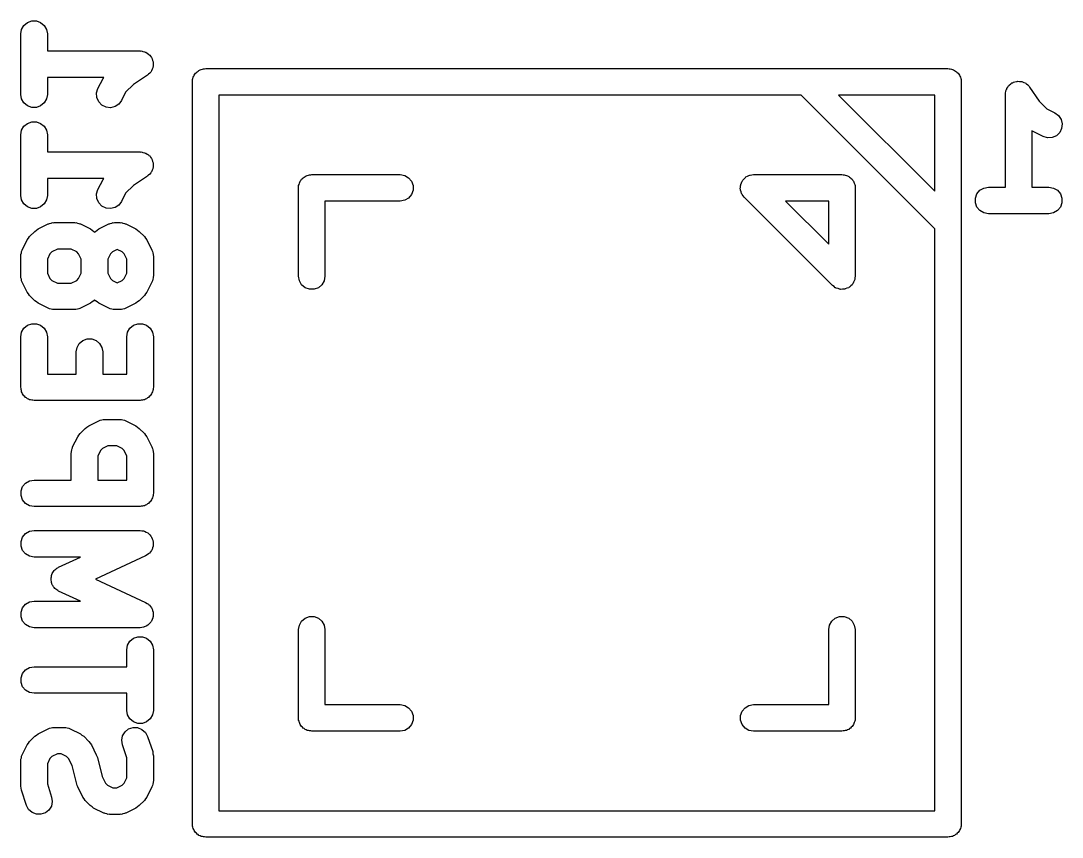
# Model space of a CAD drawing. Extents: x 100 to 214, y -112 to -50.
# Drawn here: x 110.25 to 116.15, y -88.17 to -83.55 of the extents above; entities that cross this region are included whole.
import ezdxf

# ---------------------------------------------------------------- set-up
doc = ezdxf.new("R2010")
doc.units = 0
doc.header["$MEASUREMENT"] = 0
doc.layers.add('BLACK', color=7, linetype='CONTINUOUS')

msp = doc.modelspace()

# ---------------------------------------------------------------- linework, layer by layer
at = {"layer": 'Black'}
for p, q in [((110.254, -83.6286), (110.258, -83.6029)), ((110.258, -83.6029), (110.271, -83.5804)), ((110.271, -83.5804), (110.291, -83.5636)), ((110.291, -83.5636), (110.316, -83.5547)), ((110.316, -83.5547), (110.342, -83.5547)), ((110.342, -83.5547), (110.366, -83.5636)), ((110.366, -83.5636), (110.386, -83.5804)), ((110.386, -83.5804), (110.399, -83.6029)), ((110.399, -83.6029), (110.404, -83.6286)), ((110.254, -83.9714), (110.254, -83.6286)), ((110.404, -83.6286), (110.404, -83.725)), ((110.404, -83.725), (110.929, -83.725)), ((110.929, -83.725), (110.933, -83.7257)), ((110.933, -83.7257), (110.937, -83.7255)), ((110.937, -83.7255), (110.945, -83.728)), ((110.945, -83.728), (110.954, -83.7295)), ((110.954, -83.7295), (110.958, -83.7316)), ((110.958, -83.7316), (110.962, -83.7328)), ((110.962, -83.7328), (110.969, -83.7381)), ((110.969, -83.7381), (110.977, -83.7425)), ((110.977, -83.7425), (110.979, -83.7457)), ((110.979, -83.7457), (110.983, -83.7482)), ((110.983, -83.7482), (110.988, -83.7556)), ((110.988, -83.7556), (110.994, -83.7625)), ((110.994, -83.7625), (110.995, -83.7664)), ((110.995, -83.7664), (110.997, -83.7699)), ((110.997, -83.7699), (110.999, -83.7786)), ((110.999, -83.7786), (111.002, -83.787)), ((110.991, -83.8407), (110.989, -83.8444)), ((110.994, -83.8375), (110.991, -83.8407)), ((110.997, -83.8291), (110.994, -83.8375)), ((111.001, -83.8211), (110.997, -83.8291)), ((111.002, -83.813), (111.001, -83.8169)), ((111.001, -83.8169), (111.001, -83.8211)), ((111.002, -83.787), (111.002, -83.7911)), ((111.002, -83.7911), (111.003, -83.7952)), ((111.003, -83.7952), (111.002, -83.8041)), ((111.002, -83.8041), (111.002, -83.813)), ((111.248, -83.8476), (111.252, -83.8425)), ((111.252, -83.8425), (111.257, -83.8393)), ((111.257, -83.8393), (111.262, -83.835)), ((111.262, -83.835), (111.269, -83.8328)), ((111.269, -83.8328), (111.274, -83.8295)), ((111.274, -83.8295), (111.281, -83.8284)), ((111.281, -83.8284), (111.287, -83.8261)), ((111.287, -83.8261), (111.294, -83.8261)), ((111.294, -83.8261), (111.3, -83.825)), ((111.3, -83.825), (115.5, -83.825)), ((115.5, -83.825), (115.506, -83.8261)), ((115.506, -83.8261), (115.513, -83.8261)), ((115.513, -83.8261), (115.519, -83.8284)), ((115.519, -83.8284), (115.526, -83.8295)), ((115.526, -83.8295), (115.531, -83.8328)), ((115.531, -83.8328), (115.537, -83.835)), ((115.537, -83.835), (115.543, -83.8393)), ((115.543, -83.8393), (115.548, -83.8425)), ((115.548, -83.8425), (115.552, -83.8476)), ((110.723, -83.875), (110.404, -83.875)), ((110.404, -83.875), (110.404, -83.9714)), ((110.69, -83.9379), (110.719, -83.8807)), ((110.719, -83.8807), (110.723, -83.875)), ((110.97, -83.8624), (110.891, -83.9154)), ((110.973, -83.8595), (110.97, -83.8624)), ((110.977, -83.8575), (110.973, -83.8595)), ((110.983, -83.8506), (110.977, -83.8575)), ((110.989, -83.8444), (110.983, -83.8506)), ((111.225, -83.9), (111.226, -83.8935)), ((111.225, -88.1), (111.225, -83.9)), ((111.226, -83.887), (111.228, -83.8808)), ((111.226, -83.8935), (111.226, -83.887)), ((111.228, -83.8808), (111.23, -83.8743)), ((111.23, -83.8743), (111.233, -83.8687)), ((111.233, -83.8687), (111.235, -83.8625)), ((111.235, -83.8625), (111.239, -83.8575)), ((111.239, -83.8575), (111.243, -83.8518)), ((111.243, -83.8518), (111.248, -83.8476)), ((115.552, -83.8476), (115.557, -83.8518)), ((115.557, -83.8518), (115.561, -83.8575)), ((115.561, -83.8575), (115.565, -83.8625)), ((115.565, -83.8625), (115.567, -83.8687)), ((115.567, -83.8687), (115.57, -83.8743)), ((115.57, -83.8743), (115.572, -83.8808)), ((115.572, -83.8808), (115.574, -83.887)), ((115.574, -83.887), (115.574, -83.8935)), ((115.574, -83.8935), (115.575, -83.9)), ((115.575, -83.9), (115.575, -88.1)), ((115.87, -83.9027), (115.879, -83.9006)), ((115.879, -83.9006), (115.887, -83.8976)), ((115.887, -83.8976), (115.891, -83.8976)), ((115.891, -83.8976), (115.895, -83.8966)), ((115.895, -83.8966), (115.904, -83.8976)), ((115.904, -83.8976), (115.913, -83.8976)), ((115.913, -83.8976), (115.917, -83.899)), ((115.917, -83.899), (115.921, -83.8994)), ((115.921, -83.8994), (115.929, -83.9034)), ((110.683, -83.9629), (110.69, -83.9379)), ((110.847, -83.9587), (110.824, -84.005)), ((110.891, -83.9154), (110.847, -83.9587)), ((115.825, -83.9632), (115.828, -83.9546)), ((115.828, -83.9546), (115.83, -83.9458)), ((115.83, -83.9458), (115.832, -83.9422)), ((115.832, -83.9422), (115.833, -83.9382)), ((115.833, -83.9382), (115.838, -83.931)), ((115.838, -83.931), (115.843, -83.9232)), ((115.843, -83.9232), (115.846, -83.9205)), ((115.846, -83.9205), (115.848, -83.9172)), ((115.848, -83.9172), (115.856, -83.9122)), ((115.856, -83.9122), (115.862, -83.9065)), ((115.862, -83.9065), (115.866, -83.9051)), ((115.866, -83.9051), (115.87, -83.9027)), ((115.929, -83.9034), (115.938, -83.9065)), ((115.938, -83.9065), (115.941, -83.9091)), ((115.941, -83.9091), (115.944, -83.911)), ((115.944, -83.911), (115.951, -83.9175)), ((115.951, -83.9175), (115.957, -83.9232)), ((115.957, -83.9232), (115.96, -83.9268)), ((115.96, -83.9268), (115.962, -83.9298)), ((115.962, -83.9298), (116.015, -84.0094)), ((110.258, -83.9971), (110.254, -83.9714)), ((110.271, -84.0196), (110.258, -83.9971)), ((110.291, -84.0364), (110.271, -84.0196)), ((110.386, -84.0196), (110.366, -84.0364)), ((110.399, -83.9971), (110.386, -84.0196)), ((110.404, -83.9714), (110.399, -83.9971)), ((110.684, -83.9889), (110.683, -83.9629)), ((110.695, -84.0128), (110.684, -83.9889)), ((110.712, -84.0317), (110.695, -84.0128)), ((110.824, -84.005), (110.809, -84.0259)), ((111.375, -83.975), (111.375, -88.025)), ((114.669, -83.975), (111.375, -83.975)), ((115.425, -84.7311), (114.669, -83.975)), ((114.881, -83.975), (115.425, -84.5189)), ((115.425, -83.975), (114.881, -83.975)), ((115.425, -84.5189), (115.425, -83.975)), ((115.826, -83.9673), (115.825, -83.9632)), ((115.825, -83.9714), (115.826, -83.9673)), ((115.825, -84.4964), (115.825, -83.9714)), ((116.015, -84.0094), (116.059, -84.0526)), ((110.316, -84.0453), (110.291, -84.0364)), ((110.342, -84.0453), (110.316, -84.0453)), ((110.366, -84.0364), (110.342, -84.0453)), ((110.736, -84.0433), (110.712, -84.0317)), ((110.762, -84.0463), (110.736, -84.0433)), ((110.787, -84.0402), (110.762, -84.0463)), ((110.809, -84.0259), (110.787, -84.0402)), ((116.059, -84.0526), (116.105, -84.0758)), ((116.105, -84.0758), (116.126, -84.0913)), ((110.271, -84.1518), (110.291, -84.135)), ((110.291, -84.135), (110.316, -84.1261)), ((110.316, -84.1261), (110.342, -84.1261)), ((110.342, -84.1261), (110.366, -84.135)), ((110.366, -84.135), (110.386, -84.1518)), ((116.126, -84.0913), (116.14, -84.113)), ((116.14, -84.113), (116.146, -84.1384)), ((110.254, -84.2), (110.258, -84.1743)), ((110.258, -84.1743), (110.271, -84.1518)), ((110.386, -84.1518), (110.399, -84.1743)), ((110.399, -84.1743), (110.404, -84.2)), ((115.981, -84.1814), (115.975, -84.1771)), ((115.975, -84.1771), (115.975, -84.4964)), ((116.038, -84.2099), (115.981, -84.1814)), ((116.132, -84.1875), (116.113, -84.2054)), ((116.143, -84.1642), (116.132, -84.1875)), ((116.146, -84.1384), (116.143, -84.1642)), ((110.254, -84.5429), (110.254, -84.2)), ((110.404, -84.2), (110.404, -84.2964)), ((116.063, -84.2174), (116.038, -84.2099)), ((116.089, -84.2158), (116.063, -84.2174)), ((116.113, -84.2054), (116.089, -84.2158)), ((110.404, -84.2964), (110.929, -84.2964)), ((110.929, -84.2964), (110.933, -84.2972)), ((110.933, -84.2972), (110.937, -84.2969)), ((110.937, -84.2969), (110.945, -84.2994)), ((110.945, -84.2994), (110.954, -84.301)), ((110.954, -84.301), (110.958, -84.303)), ((110.958, -84.303), (110.962, -84.3042)), ((110.962, -84.3042), (110.969, -84.3095)), ((110.969, -84.3095), (110.977, -84.314)), ((110.977, -84.314), (110.979, -84.3172)), ((110.979, -84.3172), (110.983, -84.3196)), ((110.983, -84.3196), (110.988, -84.3271)), ((110.988, -84.3271), (110.994, -84.3339)), ((110.994, -84.3339), (110.995, -84.3378)), ((110.995, -84.3378), (110.997, -84.3413)), ((110.997, -84.3413), (110.999, -84.35)), ((110.999, -84.35), (111.002, -84.3584)), ((111.002, -84.3584), (111.002, -84.3626)), ((111.002, -84.3626), (111.003, -84.3666)), ((111.003, -84.3666), (111.002, -84.3755)), ((110.973, -84.431), (110.97, -84.4338)), ((110.977, -84.4289), (110.973, -84.431)), ((110.983, -84.422), (110.977, -84.4289)), ((110.989, -84.4158), (110.983, -84.422)), ((110.991, -84.4121), (110.989, -84.4158)), ((110.994, -84.4089), (110.991, -84.4121)), ((110.997, -84.4005), (110.994, -84.4089)), ((111.001, -84.3925), (110.997, -84.4005)), ((111.002, -84.3845), (111.001, -84.3884)), ((111.001, -84.3884), (111.001, -84.3925)), ((111.002, -84.3755), (111.002, -84.3845)), ((111.869, -84.4328), (111.874, -84.4295)), ((111.874, -84.4295), (111.881, -84.4284)), ((111.881, -84.4284), (111.887, -84.4261)), ((111.887, -84.4261), (111.894, -84.4261)), ((111.894, -84.4261), (111.9, -84.425)), ((111.9, -84.425), (112.4, -84.425)), ((112.4, -84.425), (112.426, -84.4295)), ((112.426, -84.4295), (112.448, -84.4425)), ((114.366, -84.4344), (114.374, -84.4295)), ((114.374, -84.4295), (114.378, -84.429)), ((114.378, -84.429), (114.381, -84.4276)), ((114.381, -84.4276), (114.39, -84.4267)), ((114.39, -84.4267), (114.4, -84.425)), ((114.4, -84.425), (114.9, -84.425)), ((114.9, -84.425), (114.906, -84.4261)), ((114.906, -84.4261), (114.913, -84.4261)), ((114.913, -84.4261), (114.919, -84.4284)), ((114.919, -84.4284), (114.926, -84.4295)), ((114.926, -84.4295), (114.931, -84.4328)), ((110.723, -84.4464), (110.404, -84.4464)), ((110.404, -84.4464), (110.404, -84.5429)), ((110.69, -84.5093), (110.719, -84.4522)), ((110.719, -84.4522), (110.723, -84.4464)), ((110.891, -84.4869), (110.847, -84.5301)), ((110.97, -84.4338), (110.891, -84.4869)), ((111.826, -84.487), (111.828, -84.4808)), ((111.826, -84.4935), (111.826, -84.487)), ((111.828, -84.4808), (111.83, -84.4743)), ((111.83, -84.4743), (111.833, -84.4687)), ((111.833, -84.4687), (111.835, -84.4625)), ((111.835, -84.4625), (111.839, -84.4575)), ((111.839, -84.4575), (111.843, -84.4518)), ((111.843, -84.4518), (111.848, -84.4476)), ((111.848, -84.4476), (111.852, -84.4425)), ((111.852, -84.4425), (111.857, -84.4393)), ((111.857, -84.4393), (111.862, -84.435)), ((111.862, -84.435), (111.869, -84.4328)), ((112.448, -84.4425), (112.465, -84.4625)), ((112.465, -84.4625), (112.474, -84.487)), ((112.474, -84.487), (112.474, -84.513)), ((114.326, -84.487), (114.327, -84.4839)), ((114.326, -84.4968), (114.326, -84.487)), ((114.327, -84.4839), (114.328, -84.4806)), ((114.328, -84.4806), (114.332, -84.4717)), ((114.332, -84.4717), (114.335, -84.4625)), ((114.335, -84.4625), (114.337, -84.46)), ((114.337, -84.46), (114.339, -84.457)), ((114.339, -84.457), (114.345, -84.45)), ((114.345, -84.45), (114.352, -84.4425)), ((114.352, -84.4425), (114.355, -84.4409)), ((114.355, -84.4409), (114.357, -84.4386)), ((114.357, -84.4386), (114.366, -84.4344)), ((114.931, -84.4328), (114.938, -84.435)), ((114.938, -84.435), (114.943, -84.4393)), ((114.943, -84.4393), (114.948, -84.4425)), ((114.948, -84.4425), (114.952, -84.4476)), ((114.952, -84.4476), (114.957, -84.4518)), ((114.957, -84.4518), (114.961, -84.4575)), ((114.961, -84.4575), (114.965, -84.4625)), ((114.965, -84.4625), (114.967, -84.4687)), ((114.967, -84.4687), (114.97, -84.4743)), ((114.97, -84.4743), (114.972, -84.4808)), ((114.972, -84.4808), (114.974, -84.487)), ((114.974, -84.487), (114.974, -84.4935)), ((110.258, -84.5685), (110.254, -84.5429)), ((110.404, -84.5429), (110.399, -84.5685)), ((110.683, -84.5343), (110.69, -84.5093)), ((110.684, -84.5603), (110.683, -84.5343)), ((110.847, -84.5301), (110.824, -84.5764)), ((111.825, -84.5), (111.826, -84.4935)), ((111.825, -85), (111.825, -84.5)), ((112.465, -84.5375), (112.448, -84.5575)), ((112.474, -84.513), (112.465, -84.5375)), ((114.325, -84.5065), (114.326, -84.4968)), ((114.326, -84.5097), (114.325, -84.5065)), ((114.326, -84.513), (114.326, -84.5097)), ((114.329, -84.5222), (114.326, -84.513)), ((114.332, -84.5317), (114.329, -84.5222)), ((114.334, -84.5344), (114.332, -84.5317)), ((114.335, -84.5375), (114.334, -84.5344)), ((114.341, -84.545), (114.335, -84.5375)), ((114.347, -84.553), (114.341, -84.545)), ((114.974, -84.4935), (114.975, -84.5)), ((114.975, -84.5), (114.975, -85)), ((115.655, -84.5584), (115.664, -84.5339)), ((115.664, -84.5339), (115.68, -84.514)), ((115.68, -84.514), (115.703, -84.501)), ((115.703, -84.501), (115.729, -84.4964)), ((115.729, -84.4964), (115.825, -84.4964)), ((115.975, -84.4964), (116.071, -84.4964)), ((116.071, -84.4964), (116.097, -84.501)), ((116.097, -84.501), (116.12, -84.514)), ((116.12, -84.514), (116.136, -84.5339)), ((116.136, -84.5339), (116.145, -84.5584)), ((110.271, -84.5911), (110.258, -84.5685)), ((110.291, -84.6078), (110.271, -84.5911)), ((110.316, -84.6167), (110.291, -84.6078)), ((110.366, -84.6078), (110.342, -84.6167)), ((110.386, -84.5911), (110.366, -84.6078)), ((110.399, -84.5685), (110.386, -84.5911)), ((110.695, -84.5842), (110.684, -84.5603)), ((110.712, -84.6031), (110.695, -84.5842)), ((110.736, -84.6147), (110.712, -84.6031)), ((110.809, -84.5973), (110.787, -84.6117)), ((110.824, -84.5764), (110.809, -84.5973)), ((112.4, -84.575), (111.975, -84.575)), ((111.975, -84.575), (111.975, -85)), ((112.426, -84.5705), (112.4, -84.575)), ((112.448, -84.5575), (112.426, -84.5705)), ((114.847, -85.053), (114.347, -84.553)), ((114.581, -84.575), (114.825, -84.8189)), ((114.825, -84.575), (114.581, -84.575)), ((114.825, -84.8189), (114.825, -84.575)), ((115.655, -84.5845), (115.655, -84.5584)), ((115.664, -84.6089), (115.655, -84.5845)), ((115.68, -84.6289), (115.664, -84.6089)), ((116.136, -84.6089), (116.12, -84.6289)), ((116.145, -84.5845), (116.136, -84.6089)), ((116.145, -84.5584), (116.145, -84.5845)), ((110.342, -84.6167), (110.316, -84.6167)), ((110.762, -84.6177), (110.736, -84.6147)), ((110.787, -84.6117), (110.762, -84.6177)), ((115.703, -84.6419), (115.68, -84.6289)), ((115.729, -84.6464), (115.703, -84.6419)), ((116.071, -84.6464), (115.729, -84.6464)), ((116.097, -84.6419), (116.071, -84.6464)), ((116.12, -84.6289), (116.097, -84.6419)), ((110.352, -84.7329), (110.409, -84.7043)), ((110.409, -84.7043), (110.413, -84.7031)), ((110.413, -84.7031), (110.417, -84.701)), ((110.417, -84.701), (110.426, -84.6994)), ((110.426, -84.6994), (110.434, -84.6969)), ((110.434, -84.6969), (110.439, -84.6972)), ((110.439, -84.6972), (110.443, -84.6964)), ((110.443, -84.6964), (110.557, -84.6964)), ((110.557, -84.6964), (110.561, -84.6972)), ((110.561, -84.6972), (110.566, -84.6969)), ((110.566, -84.6969), (110.574, -84.6994)), ((110.574, -84.6994), (110.583, -84.701)), ((110.583, -84.701), (110.587, -84.7031)), ((110.587, -84.7031), (110.591, -84.7043)), ((110.591, -84.7043), (110.648, -84.7329)), ((110.695, -84.7329), (110.752, -84.7043)), ((110.752, -84.7043), (110.756, -84.7031)), ((110.756, -84.7031), (110.76, -84.701)), ((110.76, -84.701), (110.769, -84.6994)), ((110.769, -84.6994), (110.777, -84.6969)), ((110.777, -84.6969), (110.781, -84.6972)), ((110.781, -84.6972), (110.786, -84.6964)), ((110.786, -84.6964), (110.814, -84.6964)), ((110.814, -84.6964), (110.819, -84.6972)), ((110.819, -84.6972), (110.823, -84.6969)), ((110.823, -84.6969), (110.831, -84.6994)), ((110.831, -84.6994), (110.84, -84.701)), ((110.84, -84.701), (110.844, -84.7031)), ((110.844, -84.7031), (110.848, -84.7043)), ((110.848, -84.7043), (110.905, -84.7329)), ((110.29, -84.795), (110.297, -84.7854)), ((110.297, -84.7854), (110.304, -84.7755)), ((110.304, -84.7755), (110.333, -84.747)), ((110.333, -84.747), (110.343, -84.7401)), ((110.343, -84.7401), (110.352, -84.7329)), ((110.648, -84.7329), (110.657, -84.7401)), ((110.657, -84.7401), (110.667, -84.747)), ((110.667, -84.747), (110.671, -84.7511)), ((110.671, -84.7511), (110.676, -84.747)), ((110.676, -84.747), (110.685, -84.7401)), ((110.685, -84.7401), (110.695, -84.7329)), ((110.905, -84.7329), (110.915, -84.7401)), ((110.915, -84.7401), (110.924, -84.747)), ((110.924, -84.747), (110.953, -84.7755)), ((110.953, -84.7755), (110.96, -84.7854)), ((110.96, -84.7854), (110.967, -84.795)), ((115.425, -88.025), (115.425, -84.7311)), ((110.261, -84.8522), (110.29, -84.795)), ((110.967, -84.795), (110.996, -84.8522)), ((110.254, -84.8771), (110.257, -84.8687)), ((110.254, -84.8815), (110.254, -84.8771)), ((110.254, -84.8857), (110.254, -84.8815)), ((110.254, -85), (110.254, -84.8857)), ((110.257, -84.8687), (110.258, -84.8601)), ((110.258, -84.8601), (110.26, -84.8563)), ((110.26, -84.8563), (110.261, -84.8522)), ((110.419, -84.873), (110.404, -84.9034)), ((110.404, -84.9034), (110.404, -84.9823)), ((110.43, -84.8616), (110.419, -84.873)), ((110.461, -84.8464), (110.43, -84.8616)), ((110.539, -84.8464), (110.461, -84.8464)), ((110.57, -84.8616), (110.539, -84.8464)), ((110.581, -84.873), (110.57, -84.8616)), ((110.596, -84.9034), (110.581, -84.873)), ((110.596, -84.9823), (110.596, -84.9034)), ((110.762, -84.873), (110.746, -84.9034)), ((110.746, -84.9034), (110.746, -84.9823)), ((110.773, -84.8616), (110.762, -84.873)), ((110.8, -84.8481), (110.773, -84.8616)), ((110.827, -84.8616), (110.8, -84.8481)), ((110.838, -84.873), (110.827, -84.8616)), ((110.854, -84.9034), (110.838, -84.873)), ((110.854, -84.9823), (110.854, -84.9034)), ((110.996, -84.8522), (110.997, -84.8563)), ((110.997, -84.8563), (110.999, -84.8601)), ((110.999, -84.8601), (111.001, -84.8687)), ((111.001, -84.8687), (111.003, -84.8771)), ((111.003, -84.8771), (111.003, -84.8815)), ((111.003, -84.8815), (111.004, -84.8857)), ((111.004, -84.8857), (111.004, -85)), ((110.254, -85.0043), (110.254, -85)), ((110.254, -85.0086), (110.254, -85.0043)), ((110.257, -85.017), (110.254, -85.0086)), ((110.258, -85.0257), (110.257, -85.017)), ((110.404, -84.9823), (110.419, -85.0127)), ((110.419, -85.0127), (110.43, -85.0241)), ((110.57, -85.0241), (110.581, -85.0127)), ((110.581, -85.0127), (110.596, -84.9823)), ((110.746, -84.9823), (110.762, -85.0127)), ((110.762, -85.0127), (110.773, -85.0241)), ((110.827, -85.0241), (110.838, -85.0127)), ((110.838, -85.0127), (110.854, -84.9823)), ((111.001, -85.017), (110.999, -85.0257)), ((111.003, -85.0086), (111.001, -85.017)), ((111.004, -85), (111.003, -85.0043)), ((111.003, -85.0043), (111.003, -85.0086)), ((111.83, -85.0257), (111.825, -85)), ((111.975, -85), (111.97, -85.0257)), ((114.972, -85.0194), (114.971, -85.0224)), ((114.973, -85.0096), (114.972, -85.0194)), ((114.975, -85), (114.973, -85.0096)), ((110.26, -85.0294), (110.258, -85.0257)), ((110.261, -85.0335), (110.26, -85.0294)), ((110.29, -85.0907), (110.261, -85.0335)), ((110.43, -85.0241), (110.461, -85.0393)), ((110.461, -85.0393), (110.539, -85.0393)), ((110.539, -85.0393), (110.57, -85.0241)), ((110.773, -85.0241), (110.8, -85.0376)), ((110.8, -85.0376), (110.827, -85.0241)), ((110.996, -85.0335), (110.967, -85.0907)), ((110.997, -85.0294), (110.996, -85.0335)), ((110.999, -85.0257), (110.997, -85.0294)), ((111.843, -85.0482), (111.83, -85.0257)), ((111.862, -85.065), (111.843, -85.0482)), ((111.887, -85.0739), (111.862, -85.065)), ((111.913, -85.0739), (111.887, -85.0739)), ((111.938, -85.065), (111.913, -85.0739)), ((111.957, -85.0482), (111.938, -85.065)), ((111.97, -85.0257), (111.957, -85.0482)), ((114.855, -85.0587), (114.847, -85.053)), ((114.862, -85.065), (114.855, -85.0587)), ((114.866, -85.0661), (114.862, -85.065)), ((114.868, -85.068), (114.866, -85.0661)), ((114.878, -85.0705), (114.868, -85.068)), ((114.887, -85.0739), (114.878, -85.0705)), ((114.89, -85.0739), (114.887, -85.0739)), ((114.893, -85.0747), (114.89, -85.0739)), ((114.903, -85.0739), (114.893, -85.0747)), ((114.913, -85.0739), (114.903, -85.0739)), ((114.916, -85.0727), (114.913, -85.0739)), ((114.919, -85.0724), (114.916, -85.0727)), ((114.928, -85.0683), (114.919, -85.0724)), ((114.938, -85.065), (114.928, -85.0683)), ((114.94, -85.0628), (114.938, -85.065)), ((114.943, -85.0614), (114.94, -85.0628)), ((114.95, -85.0545), (114.943, -85.0614)), ((114.957, -85.0482), (114.95, -85.0545)), ((114.959, -85.0454), (114.957, -85.0482)), ((114.961, -85.043), (114.959, -85.0454)), ((114.966, -85.0341), (114.961, -85.043)), ((114.97, -85.0257), (114.966, -85.0341)), ((114.971, -85.0224), (114.97, -85.0257)), ((110.297, -85.1003), (110.29, -85.0907)), ((110.304, -85.1102), (110.297, -85.1003)), ((110.333, -85.1387), (110.304, -85.1102)), ((110.343, -85.1456), (110.333, -85.1387)), ((110.667, -85.1387), (110.657, -85.1456)), ((110.671, -85.1346), (110.667, -85.1387)), ((110.676, -85.1387), (110.671, -85.1346)), ((110.685, -85.1456), (110.676, -85.1387)), ((110.924, -85.1387), (110.915, -85.1456)), ((110.953, -85.1102), (110.924, -85.1387)), ((110.96, -85.1003), (110.953, -85.1102)), ((110.967, -85.0907), (110.96, -85.1003)), ((110.352, -85.1528), (110.343, -85.1456)), ((110.409, -85.1814), (110.352, -85.1528)), ((110.413, -85.1826), (110.409, -85.1814)), ((110.417, -85.1848), (110.413, -85.1826)), ((110.426, -85.1863), (110.417, -85.1848)), ((110.434, -85.1888), (110.426, -85.1863)), ((110.439, -85.1885), (110.434, -85.1888)), ((110.443, -85.1893), (110.439, -85.1885)), ((110.557, -85.1893), (110.443, -85.1893)), ((110.561, -85.1885), (110.557, -85.1893)), ((110.566, -85.1888), (110.561, -85.1885)), ((110.574, -85.1863), (110.566, -85.1888)), ((110.583, -85.1848), (110.574, -85.1863)), ((110.587, -85.1826), (110.583, -85.1848)), ((110.591, -85.1814), (110.587, -85.1826)), ((110.648, -85.1528), (110.591, -85.1814)), ((110.657, -85.1456), (110.648, -85.1528)), ((110.695, -85.1528), (110.685, -85.1456)), ((110.752, -85.1814), (110.695, -85.1528)), ((110.756, -85.1826), (110.752, -85.1814)), ((110.76, -85.1848), (110.756, -85.1826)), ((110.769, -85.1863), (110.76, -85.1848)), ((110.777, -85.1888), (110.769, -85.1863)), ((110.781, -85.1885), (110.777, -85.1888)), ((110.786, -85.1893), (110.781, -85.1885)), ((110.814, -85.1893), (110.786, -85.1893)), ((110.819, -85.1885), (110.814, -85.1893)), ((110.823, -85.1888), (110.819, -85.1885)), ((110.831, -85.1863), (110.823, -85.1888)), ((110.84, -85.1848), (110.831, -85.1863)), ((110.844, -85.1826), (110.84, -85.1848)), ((110.848, -85.1814), (110.844, -85.1826)), ((110.905, -85.1528), (110.848, -85.1814)), ((110.915, -85.1456), (110.905, -85.1528)), ((110.258, -85.3172), (110.271, -85.2946)), ((110.271, -85.2946), (110.291, -85.2779)), ((110.291, -85.2779), (110.316, -85.269)), ((110.316, -85.269), (110.342, -85.269)), ((110.342, -85.269), (110.366, -85.2779)), ((110.366, -85.2779), (110.386, -85.2946)), ((110.386, -85.2946), (110.399, -85.3172)), ((110.858, -85.3172), (110.871, -85.2946)), ((110.871, -85.2946), (110.891, -85.2779)), ((110.891, -85.2779), (110.916, -85.269)), ((110.916, -85.269), (110.942, -85.269)), ((110.942, -85.269), (110.966, -85.2779)), ((110.966, -85.2779), (110.986, -85.2946)), ((110.986, -85.2946), (110.999, -85.3172)), ((110.254, -85.3429), (110.258, -85.3172)), ((110.254, -85.6286), (110.254, -85.3429)), ((110.399, -85.3172), (110.404, -85.3429)), ((110.404, -85.3429), (110.404, -85.5536)), ((110.585, -85.3804), (110.605, -85.3636)), ((110.605, -85.3636), (110.63, -85.3547)), ((110.63, -85.3547), (110.656, -85.3547)), ((110.656, -85.3547), (110.68, -85.3636)), ((110.68, -85.3636), (110.7, -85.3804)), ((110.854, -85.3429), (110.858, -85.3172)), ((110.854, -85.5536), (110.854, -85.3429)), ((110.999, -85.3172), (111.004, -85.3429)), ((111.004, -85.3429), (111.004, -85.6286)), ((110.568, -85.4286), (110.572, -85.4029)), ((110.568, -85.5536), (110.568, -85.4286)), ((110.572, -85.4029), (110.585, -85.3804)), ((110.7, -85.3804), (110.713, -85.4029)), ((110.713, -85.4029), (110.718, -85.4286)), ((110.718, -85.4286), (110.718, -85.5536)), ((110.404, -85.5536), (110.568, -85.5536)), ((110.718, -85.5536), (110.854, -85.5536)), ((110.255, -85.635), (110.254, -85.6286)), ((110.255, -85.6416), (110.255, -85.635)), ((110.257, -85.6478), (110.255, -85.6416)), ((110.258, -85.6542), (110.257, -85.6478)), ((110.261, -85.6599), (110.258, -85.6542)), ((110.264, -85.6661), (110.261, -85.6599)), ((110.268, -85.6711), (110.264, -85.6661)), ((110.994, -85.6661), (110.989, -85.6711)), ((110.996, -85.6599), (110.994, -85.6661)), ((110.999, -85.6542), (110.996, -85.6599)), ((111, -85.6478), (110.999, -85.6542)), ((111.002, -85.6416), (111, -85.6478)), ((111.004, -85.6286), (111.002, -85.635)), ((111.002, -85.635), (111.002, -85.6416)), ((110.271, -85.6768), (110.268, -85.6711)), ((110.276, -85.681), (110.271, -85.6768)), ((110.28, -85.686), (110.276, -85.681)), ((110.286, -85.6893), (110.28, -85.686)), ((110.291, -85.6935), (110.286, -85.6893)), ((110.297, -85.6958), (110.291, -85.6935)), ((110.303, -85.699), (110.297, -85.6958)), ((110.309, -85.7002), (110.303, -85.699)), ((110.316, -85.7024), (110.309, -85.7002)), ((110.322, -85.7024), (110.316, -85.7024)), ((110.329, -85.7036), (110.322, -85.7024)), ((110.929, -85.7036), (110.329, -85.7036)), ((110.935, -85.7024), (110.929, -85.7036)), ((110.942, -85.7024), (110.935, -85.7024)), ((110.948, -85.7002), (110.942, -85.7024)), ((110.954, -85.699), (110.948, -85.7002)), ((110.96, -85.6958), (110.954, -85.699)), ((110.966, -85.6935), (110.96, -85.6958)), ((110.971, -85.6893), (110.966, -85.6935)), ((110.977, -85.686), (110.971, -85.6893)), ((110.981, -85.681), (110.977, -85.686)), ((110.986, -85.6768), (110.981, -85.681)), ((110.989, -85.6711), (110.986, -85.6768)), ((110.638, -85.8472), (110.695, -85.8186)), ((110.695, -85.8186), (110.699, -85.8174)), ((110.699, -85.8174), (110.703, -85.8152)), ((110.703, -85.8152), (110.712, -85.8137)), ((110.712, -85.8137), (110.72, -85.8112)), ((110.72, -85.8112), (110.724, -85.8115)), ((110.724, -85.8115), (110.729, -85.8107)), ((110.729, -85.8107), (110.814, -85.8107)), ((110.814, -85.8107), (110.819, -85.8115)), ((110.819, -85.8115), (110.823, -85.8112)), ((110.823, -85.8112), (110.831, -85.8137)), ((110.831, -85.8137), (110.84, -85.8152)), ((110.84, -85.8152), (110.844, -85.8174)), ((110.844, -85.8174), (110.848, -85.8186)), ((110.848, -85.8186), (110.905, -85.8472)), ((110.576, -85.9093), (110.583, -85.8997)), ((110.583, -85.8997), (110.59, -85.8898)), ((110.59, -85.8898), (110.618, -85.8613)), ((110.618, -85.8613), (110.628, -85.8544)), ((110.628, -85.8544), (110.638, -85.8472)), ((110.905, -85.8472), (110.915, -85.8544)), ((110.915, -85.8544), (110.924, -85.8613)), ((110.924, -85.8613), (110.953, -85.8898)), ((110.953, -85.8898), (110.96, -85.8997)), ((110.96, -85.8997), (110.967, -85.9093)), ((110.547, -85.9665), (110.576, -85.9093)), ((110.746, -85.9607), (110.716, -85.9759)), ((110.797, -85.9607), (110.746, -85.9607)), ((110.827, -85.9759), (110.797, -85.9607)), ((110.967, -85.9093), (110.996, -85.9665)), ((110.539, -86), (110.54, -85.9957)), ((110.539, -86.1536), (110.539, -86)), ((110.54, -85.9914), (110.542, -85.983)), ((110.54, -85.9957), (110.54, -85.9914)), ((110.542, -85.983), (110.544, -85.9743)), ((110.544, -85.9743), (110.546, -85.9706)), ((110.546, -85.9706), (110.547, -85.9665)), ((110.704, -85.9873), (110.689, -86.0177)), ((110.689, -86.0177), (110.689, -86.1536)), ((110.716, -85.9759), (110.704, -85.9873)), ((110.838, -85.9873), (110.827, -85.9759)), ((110.854, -86.0177), (110.838, -85.9873)), ((110.854, -86.1536), (110.854, -86.0177)), ((110.996, -85.9665), (110.997, -85.9706)), ((110.997, -85.9706), (110.999, -85.9743)), ((110.999, -85.9743), (111.001, -85.983)), ((111.001, -85.983), (111.003, -85.9914)), ((111.003, -85.9914), (111.003, -85.9957)), ((111.003, -85.9957), (111.004, -86)), ((111.004, -86), (111.004, -86.2286)), ((110.255, -86.2155), (110.264, -86.1911)), ((110.264, -86.1911), (110.28, -86.1711)), ((110.28, -86.1711), (110.303, -86.1581)), ((110.303, -86.1581), (110.329, -86.1536)), ((110.329, -86.1536), (110.539, -86.1536)), ((110.689, -86.1536), (110.854, -86.1536)), ((110.255, -86.2416), (110.255, -86.2155)), ((110.264, -86.2661), (110.255, -86.2416)), ((110.999, -86.2542), (110.996, -86.2599)), ((111, -86.2478), (110.999, -86.2542)), ((111.002, -86.2416), (111, -86.2478)), ((111.004, -86.2286), (111.002, -86.235)), ((111.002, -86.235), (111.002, -86.2416)), ((110.28, -86.286), (110.264, -86.2661)), ((110.303, -86.299), (110.28, -86.286)), ((110.329, -86.3036), (110.303, -86.299)), ((110.929, -86.3036), (110.329, -86.3036)), ((110.935, -86.3024), (110.929, -86.3036)), ((110.942, -86.3024), (110.935, -86.3024)), ((110.948, -86.3002), (110.942, -86.3024)), ((110.954, -86.299), (110.948, -86.3002)), ((110.96, -86.2958), (110.954, -86.299)), ((110.966, -86.2935), (110.96, -86.2958)), ((110.971, -86.2893), (110.966, -86.2935)), ((110.977, -86.286), (110.971, -86.2893)), ((110.981, -86.281), (110.977, -86.286)), ((110.986, -86.2768), (110.981, -86.281)), ((110.989, -86.2711), (110.986, -86.2768)), ((110.994, -86.2661), (110.989, -86.2711)), ((110.996, -86.2599), (110.994, -86.2661)), ((110.255, -86.5013), (110.264, -86.4768)), ((110.264, -86.4768), (110.28, -86.4568)), ((110.28, -86.4568), (110.303, -86.4438)), ((110.303, -86.4438), (110.329, -86.4393)), ((110.329, -86.4393), (110.929, -86.4393)), ((110.929, -86.4393), (110.938, -86.441)), ((110.938, -86.441), (110.948, -86.4418)), ((110.948, -86.4418), (110.951, -86.4432)), ((110.951, -86.4432), (110.954, -86.4438)), ((110.954, -86.4438), (110.963, -86.4487)), ((110.963, -86.4487), (110.972, -86.4528)), ((110.972, -86.4528), (110.974, -86.4552)), ((110.974, -86.4552), (110.977, -86.4568)), ((110.977, -86.4568), (110.983, -86.4643)), ((110.983, -86.4643), (110.99, -86.4712)), ((110.99, -86.4712), (110.991, -86.4742)), ((110.991, -86.4742), (110.994, -86.4768)), ((110.994, -86.4768), (110.997, -86.486)), ((110.997, -86.486), (111.001, -86.4949)), ((110.255, -86.5273), (110.255, -86.5013)), ((110.264, -86.5518), (110.255, -86.5273)), ((110.28, -86.5717), (110.264, -86.5518)), ((110.994, -86.5518), (110.987, -86.5593)), ((110.995, -86.5487), (110.994, -86.5518)), ((110.997, -86.546), (110.995, -86.5487)), ((110.999, -86.5365), (110.997, -86.546)), ((111.002, -86.5273), (110.999, -86.5365)), ((111.001, -86.4949), (111.001, -86.4981)), ((111.001, -86.4981), (111.002, -86.5013)), ((111.002, -86.5013), (111.002, -86.511)), ((111.002, -86.511), (111.003, -86.5208)), ((111.003, -86.5208), (111.002, -86.524)), ((111.002, -86.524), (111.002, -86.5273)), ((110.303, -86.5848), (110.28, -86.5717)), ((110.329, -86.5893), (110.303, -86.5848)), ((110.591, -86.5893), (110.329, -86.5893)), ((110.468, -86.6463), (110.591, -86.5893)), ((110.96, -86.5822), (110.677, -86.7143)), ((110.968, -86.5766), (110.96, -86.5822)), ((110.977, -86.5717), (110.968, -86.5766)), ((110.979, -86.5692), (110.977, -86.5717)), ((110.982, -86.5673), (110.979, -86.5692)), ((110.987, -86.5593), (110.982, -86.5673)), ((110.436, -86.6772), (110.439, -86.6712)), ((110.439, -86.6712), (110.443, -86.6666)), ((110.443, -86.6666), (110.447, -86.6613)), ((110.447, -86.6613), (110.452, -86.6575)), ((110.452, -86.6575), (110.457, -86.6528)), ((110.457, -86.6528), (110.463, -86.6501)), ((110.463, -86.6501), (110.468, -86.6463)), ((110.425, -86.7078), (110.427, -86.7014)), ((110.426, -86.7143), (110.425, -86.7078)), ((110.425, -86.7208), (110.426, -86.7143)), ((110.427, -86.7272), (110.425, -86.7208)), ((110.427, -86.7014), (110.428, -86.6949)), ((110.428, -86.7337), (110.427, -86.7272)), ((110.428, -86.6949), (110.43, -86.6889)), ((110.43, -86.6889), (110.432, -86.6826)), ((110.432, -86.6826), (110.436, -86.6772)), ((110.677, -86.7143), (110.96, -86.8463)), ((110.43, -86.7396), (110.428, -86.7337)), ((110.432, -86.746), (110.43, -86.7396)), ((110.436, -86.7514), (110.432, -86.746)), ((110.439, -86.7573), (110.436, -86.7514)), ((110.443, -86.7619), (110.439, -86.7573)), ((110.447, -86.7673), (110.443, -86.7619)), ((110.452, -86.7711), (110.447, -86.7673)), ((110.457, -86.7757), (110.452, -86.7711)), ((110.463, -86.7785), (110.457, -86.7757)), ((110.468, -86.7822), (110.463, -86.7785)), ((110.591, -86.8393), (110.468, -86.7822)), ((110.28, -86.8568), (110.303, -86.8438)), ((110.303, -86.8438), (110.329, -86.8393)), ((110.329, -86.8393), (110.591, -86.8393)), ((110.96, -86.8463), (110.968, -86.8519)), ((110.255, -86.9013), (110.264, -86.8768)), ((110.255, -86.9273), (110.255, -86.9013)), ((110.264, -86.8768), (110.28, -86.8568)), ((110.968, -86.8519), (110.977, -86.8568)), ((110.977, -86.8568), (110.979, -86.8594)), ((110.979, -86.8594), (110.982, -86.8613)), ((110.982, -86.8613), (110.987, -86.8693)), ((110.987, -86.8693), (110.994, -86.8768)), ((110.994, -86.8768), (110.995, -86.8799)), ((110.995, -86.8799), (110.997, -86.8826)), ((110.997, -86.8826), (110.999, -86.8921)), ((110.999, -86.8921), (111.002, -86.9013)), ((111.002, -86.9013), (111.002, -86.9046)), ((111.002, -86.9046), (111.003, -86.9078)), ((110.264, -86.9518), (110.255, -86.9273)), ((110.28, -86.9717), (110.264, -86.9518)), ((110.983, -86.9642), (110.977, -86.9717)), ((110.99, -86.9573), (110.983, -86.9642)), ((110.991, -86.9543), (110.99, -86.9573)), ((110.994, -86.9518), (110.991, -86.9543)), ((110.997, -86.9426), (110.994, -86.9518)), ((111.001, -86.9337), (110.997, -86.9426)), ((111.002, -86.9273), (111.001, -86.9304)), ((111.001, -86.9304), (111.001, -86.9337)), ((111.003, -86.9078), (111.002, -86.9175)), ((111.002, -86.9175), (111.002, -86.9273)), ((111.83, -86.9743), (111.843, -86.9518)), ((111.843, -86.9518), (111.862, -86.935)), ((111.862, -86.935), (111.887, -86.9261)), ((111.887, -86.9261), (111.913, -86.9261)), ((111.913, -86.9261), (111.938, -86.935)), ((111.938, -86.935), (111.957, -86.9518)), ((111.957, -86.9518), (111.97, -86.9743)), ((114.83, -86.9743), (114.843, -86.9518)), ((114.843, -86.9518), (114.862, -86.935)), ((114.862, -86.935), (114.887, -86.9261)), ((114.887, -86.9261), (114.913, -86.9261)), ((114.913, -86.9261), (114.938, -86.935)), ((114.938, -86.935), (114.957, -86.9518)), ((114.957, -86.9518), (114.97, -86.9743)), ((110.303, -86.9848), (110.28, -86.9717)), ((110.329, -86.9893), (110.303, -86.9848)), ((110.929, -86.9893), (110.329, -86.9893)), ((110.938, -86.9876), (110.929, -86.9893)), ((110.948, -86.9867), (110.938, -86.9876)), ((110.951, -86.9853), (110.948, -86.9867)), ((110.954, -86.9848), (110.951, -86.9853)), ((110.963, -86.9799), (110.954, -86.9848)), ((110.972, -86.9757), (110.963, -86.9799)), ((110.974, -86.9734), (110.972, -86.9757)), ((110.977, -86.9717), (110.974, -86.9734)), ((111.825, -87), (111.83, -86.9743)), ((111.825, -87.5), (111.825, -87)), ((111.97, -86.9743), (111.975, -87)), ((111.975, -87), (111.975, -87.425)), ((114.825, -87), (114.83, -86.9743)), ((114.825, -87.425), (114.825, -87)), ((114.97, -86.9743), (114.975, -87)), ((114.975, -87), (114.975, -87.5)), ((110.858, -87.0886), (110.871, -87.0661)), ((110.871, -87.0661), (110.891, -87.0493)), ((110.891, -87.0493), (110.916, -87.0404)), ((110.916, -87.0404), (110.942, -87.0404)), ((110.942, -87.0404), (110.966, -87.0493)), ((110.966, -87.0493), (110.986, -87.0661)), ((110.986, -87.0661), (110.999, -87.0886)), ((110.854, -87.1143), (110.858, -87.0886)), ((110.854, -87.2107), (110.854, -87.1143)), ((110.999, -87.0886), (111.004, -87.1143)), ((111.004, -87.1143), (111.004, -87.4571)), ((110.255, -87.2727), (110.264, -87.2482)), ((110.264, -87.2482), (110.28, -87.2283)), ((110.28, -87.2283), (110.303, -87.2152)), ((110.303, -87.2152), (110.329, -87.2107)), ((110.329, -87.2107), (110.854, -87.2107)), ((110.255, -87.2987), (110.255, -87.2727)), ((110.264, -87.3232), (110.255, -87.2987)), ((110.28, -87.3432), (110.264, -87.3232)), ((110.303, -87.3562), (110.28, -87.3432)), ((110.329, -87.3607), (110.303, -87.3562)), ((110.854, -87.3607), (110.329, -87.3607)), ((110.854, -87.4571), (110.854, -87.3607)), ((111.975, -87.425), (112.4, -87.425)), ((112.4, -87.425), (112.426, -87.4295)), ((112.426, -87.4295), (112.448, -87.4425)), ((114.352, -87.4425), (114.374, -87.4295)), ((114.374, -87.4295), (114.4, -87.425)), ((114.4, -87.425), (114.825, -87.425)), ((110.858, -87.4828), (110.854, -87.4571)), ((110.871, -87.5054), (110.858, -87.4828)), ((110.999, -87.4828), (110.986, -87.5054)), ((111.004, -87.4571), (110.999, -87.4828)), ((112.448, -87.4425), (112.465, -87.4625)), ((112.465, -87.4625), (112.474, -87.487)), ((112.474, -87.487), (112.474, -87.513)), ((114.326, -87.487), (114.335, -87.4625)), ((114.326, -87.513), (114.326, -87.487)), ((114.335, -87.4625), (114.352, -87.4425)), ((110.426, -87.5566), (110.434, -87.5541)), ((110.434, -87.5541), (110.439, -87.5543)), ((110.439, -87.5543), (110.443, -87.5536)), ((110.443, -87.5536), (110.5, -87.5536)), ((110.5, -87.5536), (110.504, -87.5543)), ((110.504, -87.5543), (110.509, -87.5541)), ((110.509, -87.5541), (110.517, -87.5566)), ((110.864, -87.5626), (110.889, -87.5544)), ((110.891, -87.5221), (110.871, -87.5054)), ((110.889, -87.5544), (110.915, -87.5551)), ((110.916, -87.531), (110.891, -87.5221)), ((110.915, -87.5551), (110.939, -87.5647)), ((110.942, -87.531), (110.916, -87.531)), ((110.966, -87.5221), (110.942, -87.531)), ((110.986, -87.5054), (110.966, -87.5221)), ((111.826, -87.5065), (111.825, -87.5)), ((111.826, -87.513), (111.826, -87.5065)), ((111.828, -87.5192), (111.826, -87.513)), ((111.83, -87.5257), (111.828, -87.5192)), ((111.833, -87.5313), (111.83, -87.5257)), ((111.835, -87.5375), (111.833, -87.5313)), ((111.839, -87.5425), (111.835, -87.5375)), ((111.843, -87.5482), (111.839, -87.5425)), ((111.848, -87.5524), (111.843, -87.5482)), ((111.852, -87.5575), (111.848, -87.5524)), ((112.465, -87.5375), (112.448, -87.5575)), ((112.474, -87.513), (112.465, -87.5375)), ((114.335, -87.5375), (114.326, -87.513)), ((114.352, -87.5575), (114.335, -87.5375)), ((114.952, -87.5524), (114.948, -87.5575)), ((114.957, -87.5482), (114.952, -87.5524)), ((114.961, -87.5425), (114.957, -87.5482)), ((114.965, -87.5375), (114.961, -87.5425)), ((114.967, -87.5313), (114.965, -87.5375)), ((114.97, -87.5257), (114.967, -87.5313)), ((114.972, -87.5192), (114.97, -87.5257)), ((114.974, -87.513), (114.972, -87.5192)), ((114.975, -87.5), (114.974, -87.5065)), ((114.974, -87.5065), (114.974, -87.513)), ((110.304, -87.6327), (110.333, -87.6041)), ((110.333, -87.6041), (110.343, -87.5972)), ((110.343, -87.5972), (110.352, -87.5901)), ((110.352, -87.5901), (110.409, -87.5615)), ((110.409, -87.5615), (110.413, -87.5603)), ((110.413, -87.5603), (110.417, -87.5581)), ((110.417, -87.5581), (110.426, -87.5566)), ((110.517, -87.5566), (110.526, -87.5581)), ((110.526, -87.5581), (110.529, -87.5603)), ((110.529, -87.5603), (110.534, -87.5615)), ((110.534, -87.5615), (110.591, -87.5901)), ((110.591, -87.5901), (110.6, -87.5972)), ((110.6, -87.5972), (110.61, -87.6041)), ((110.61, -87.6041), (110.639, -87.6327)), ((110.825, -87.6265), (110.83, -87.601)), ((110.83, -87.601), (110.844, -87.5788)), ((110.844, -87.5788), (110.864, -87.5626)), ((110.939, -87.5647), (110.959, -87.5819)), ((110.959, -87.5819), (110.971, -87.6049)), ((110.971, -87.6049), (111, -87.6906)), ((111.857, -87.5607), (111.852, -87.5575)), ((111.862, -87.565), (111.857, -87.5607)), ((111.869, -87.5672), (111.862, -87.565)), ((111.874, -87.5705), (111.869, -87.5672)), ((111.881, -87.5716), (111.874, -87.5705)), ((111.887, -87.5739), (111.881, -87.5716)), ((111.894, -87.5739), (111.887, -87.5739)), ((111.9, -87.575), (111.894, -87.5739)), ((112.4, -87.575), (111.9, -87.575)), ((112.426, -87.5705), (112.4, -87.575)), ((112.448, -87.5575), (112.426, -87.5705)), ((114.374, -87.5705), (114.352, -87.5575)), ((114.4, -87.575), (114.374, -87.5705)), ((114.9, -87.575), (114.4, -87.575)), ((114.906, -87.5739), (114.9, -87.575)), ((114.913, -87.5739), (114.906, -87.5739)), ((114.919, -87.5716), (114.913, -87.5739)), ((114.926, -87.5705), (114.919, -87.5716)), ((114.931, -87.5672), (114.926, -87.5705)), ((114.938, -87.565), (114.931, -87.5672)), ((114.943, -87.5607), (114.938, -87.565)), ((114.948, -87.5575), (114.943, -87.5607)), ((110.261, -87.7093), (110.29, -87.6522)), ((110.29, -87.6522), (110.297, -87.6425)), ((110.297, -87.6425), (110.304, -87.6327)), ((110.639, -87.6327), (110.646, -87.6425)), ((110.646, -87.6425), (110.653, -87.6522)), ((110.653, -87.6522), (110.681, -87.7093)), ((110.829, -87.6523), (110.825, -87.6265)), ((110.854, -87.7265), (110.829, -87.6523)), ((110.254, -87.7343), (110.257, -87.7259)), ((110.257, -87.7259), (110.258, -87.7172)), ((110.258, -87.7172), (110.26, -87.7135)), ((110.26, -87.7135), (110.261, -87.7093)), ((110.419, -87.7301), (110.404, -87.7606)), ((110.43, -87.7188), (110.419, -87.7301)), ((110.461, -87.7036), (110.43, -87.7188)), ((110.482, -87.7036), (110.461, -87.7036)), ((110.513, -87.7188), (110.482, -87.7036)), ((110.524, -87.7301), (110.513, -87.7188)), ((110.544, -87.769), (110.524, -87.7301)), ((110.681, -87.7093), (110.684, -87.7172)), ((110.684, -87.7172), (110.687, -87.7247)), ((110.687, -87.7247), (110.714, -87.831)), ((110.854, -87.8394), (110.854, -87.7265)), ((111, -87.6906), (111.001, -87.7024)), ((111.001, -87.7024), (111.004, -87.7143)), ((111.004, -87.7143), (111.004, -87.8571)), ((110.254, -87.7386), (110.254, -87.7343)), ((110.254, -87.7429), (110.254, -87.7386)), ((110.254, -87.8857), (110.254, -87.7429)), ((110.404, -87.7606), (110.404, -87.8735)), ((110.57, -87.8753), (110.544, -87.769)), ((110.714, -87.831), (110.733, -87.8699)), ((110.838, -87.8699), (110.854, -87.8394)), ((110.256, -87.8976), (110.254, -87.8857)), ((110.257, -87.9094), (110.256, -87.8976)), ((110.404, -87.8735), (110.428, -87.9477)), ((110.573, -87.8828), (110.57, -87.8753)), ((110.576, -87.8907), (110.573, -87.8828)), ((110.604, -87.9478), (110.576, -87.8907)), ((110.733, -87.8699), (110.744, -87.8812)), ((110.744, -87.8812), (110.775, -87.8964)), ((110.775, -87.8964), (110.797, -87.8964)), ((110.797, -87.8964), (110.827, -87.8812)), ((110.827, -87.8812), (110.838, -87.8699)), ((110.996, -87.8907), (110.967, -87.9478)), ((110.997, -87.8865), (110.996, -87.8907)), ((110.999, -87.8828), (110.997, -87.8865)), ((111.001, -87.8741), (110.999, -87.8828)), ((111.003, -87.8657), (111.001, -87.8741)), ((111.004, -87.8571), (111.003, -87.8614)), ((111.003, -87.8614), (111.003, -87.8657)), ((110.286, -87.9951), (110.257, -87.9094)), ((110.428, -87.9477), (110.432, -87.9735)), ((110.612, -87.9575), (110.604, -87.9478)), ((110.618, -87.9673), (110.612, -87.9575)), ((110.647, -87.9959), (110.618, -87.9673)), ((110.953, -87.9673), (110.924, -87.9959)), ((110.96, -87.9575), (110.953, -87.9673)), ((110.967, -87.9478), (110.96, -87.9575)), ((110.298, -88.0181), (110.286, -87.9951)), ((110.318, -88.0353), (110.298, -88.0181)), ((110.413, -88.0212), (110.393, -88.0374)), ((110.427, -87.999), (110.413, -88.0212)), ((110.432, -87.9735), (110.427, -87.999)), ((110.657, -88.0028), (110.647, -87.9959)), ((110.666, -88.0099), (110.657, -88.0028)), ((110.724, -88.0385), (110.666, -88.0099)), ((110.905, -88.0099), (110.848, -88.0385)), ((110.915, -88.0028), (110.905, -88.0099)), ((110.924, -87.9959), (110.915, -88.0028)), ((111.375, -88.025), (115.425, -88.025)), ((110.342, -88.0449), (110.318, -88.0353)), ((110.368, -88.0456), (110.342, -88.0449)), ((110.393, -88.0374), (110.368, -88.0456)), ((110.728, -88.0397), (110.724, -88.0385)), ((110.731, -88.0419), (110.728, -88.0397)), ((110.74, -88.0434), (110.731, -88.0419)), ((110.749, -88.0459), (110.74, -88.0434)), ((110.753, -88.0457), (110.749, -88.0459)), ((110.757, -88.0464), (110.753, -88.0457)), ((110.814, -88.0464), (110.757, -88.0464)), ((110.819, -88.0457), (110.814, -88.0464)), ((110.823, -88.0459), (110.819, -88.0457)), ((110.831, -88.0434), (110.823, -88.0459)), ((110.84, -88.0419), (110.831, -88.0434)), ((110.844, -88.0397), (110.84, -88.0419)), ((110.848, -88.0385), (110.844, -88.0397)), ((111.226, -88.1065), (111.225, -88.1)), ((111.226, -88.113), (111.226, -88.1065)), ((111.228, -88.1192), (111.226, -88.113)), ((111.23, -88.1257), (111.228, -88.1192)), ((111.233, -88.1313), (111.23, -88.1257)), ((111.235, -88.1375), (111.233, -88.1313)), ((111.239, -88.1425), (111.235, -88.1375)), ((111.243, -88.1482), (111.239, -88.1425)), ((115.561, -88.1425), (115.557, -88.1482)), ((115.565, -88.1375), (115.561, -88.1425)), ((115.567, -88.1313), (115.565, -88.1375)), ((115.57, -88.1257), (115.567, -88.1313)), ((115.572, -88.1192), (115.57, -88.1257)), ((115.574, -88.113), (115.572, -88.1192)), ((115.575, -88.1), (115.574, -88.1065)), ((115.574, -88.1065), (115.574, -88.113)), ((111.248, -88.1524), (111.243, -88.1482)), ((111.252, -88.1575), (111.248, -88.1524)), ((111.257, -88.1607), (111.252, -88.1575)), ((111.262, -88.165), (111.257, -88.1607)), ((111.269, -88.1672), (111.262, -88.165)), ((111.274, -88.1705), (111.269, -88.1672)), ((111.281, -88.1716), (111.274, -88.1705)), ((111.287, -88.1739), (111.281, -88.1716)), ((111.294, -88.1739), (111.287, -88.1739)), ((111.3, -88.175), (111.294, -88.1739)), ((115.5, -88.175), (111.3, -88.175)), ((115.506, -88.1739), (115.5, -88.175)), ((115.513, -88.1739), (115.506, -88.1739)), ((115.519, -88.1716), (115.513, -88.1739)), ((115.526, -88.1705), (115.519, -88.1716)), ((115.531, -88.1672), (115.526, -88.1705)), ((115.537, -88.165), (115.531, -88.1672)), ((115.543, -88.1607), (115.537, -88.165)), ((115.548, -88.1575), (115.543, -88.1607)), ((115.552, -88.1524), (115.548, -88.1575)), ((115.557, -88.1482), (115.552, -88.1524))]:
    msp.add_line(p, q, dxfattribs=at)

doc.saveas('drawing.dxf')
